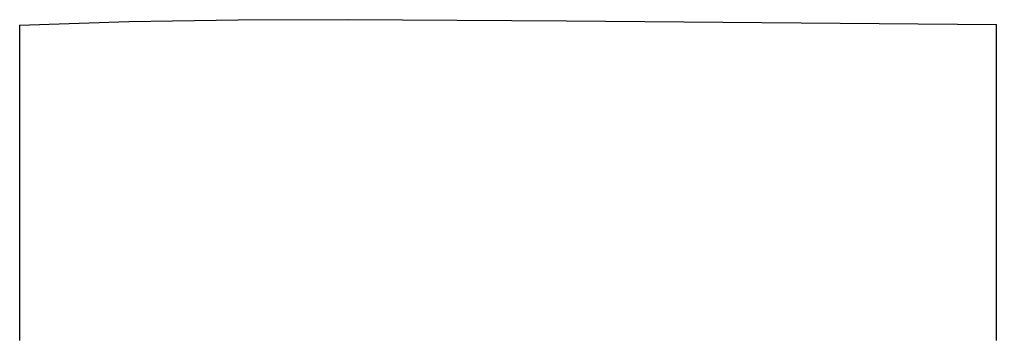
# Model space of a CAD drawing. Header units: millimetres. Extents: x 0 to 976, y 0 to 321.
import ezdxf

# ---------------------------------------------------------------- set-up
doc = ezdxf.new("R2010")
doc.units = ezdxf.units.MM

msp = doc.modelspace()

# ---------------------------------------------------------------- linework, layer by layer
at = {"color": 7, "linetype": 'Continuous'}
for p, q in [((0, 315.44), (0, 0)), ((976.41, 0), (976.41, 316.39))]:
    msp.add_line(p, q, dxfattribs=at)
at = {"color": 7, "linetype": 'Continuous', "flags": 128}
msp.add_lwpolyline([(0, 315.44), (109.29, 319.28), (218.63, 321), (327.99, 321.25), (437.37, 320.65), (546.74, 319.84), (976.41, 316.39)], dxfattribs=at)

doc.saveas('drawing.dxf')
